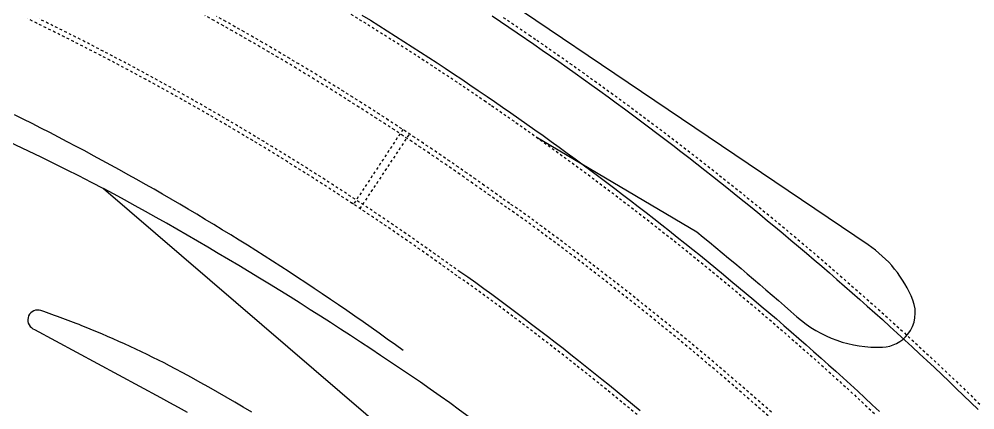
# Model space of a CAD drawing. Header units: millimetres. Extents: x 152904052 to 153933663, y 538271515 to 539240469.
# Drawn here: x 153549942 to 153550904, y 539113265 to 539113658 of the extents above; entities that cross this region are included whole.
import ezdxf

# ---------------------------------------------------------------- set-up
doc = ezdxf.new("R2010")
doc.units = ezdxf.units.MM
doc.linetypes.add('HIDDEN', pattern=[5.08, 2.54, -2.54])
doc.layers.add('BORD', color=7, linetype='Continuous')

msp = doc.modelspace()

# ---------------------------------------------------------------- linework, layer by layer
at = {"layer": 'BORD', "color": 133}
for points in [[(153550836.665628, 539113340.908969, 0.2691456196814696), (153550841.5649825, 539113375.19396, 0.1492187208957811), (153550796.5829048, 539113430.8031296), (153550207.4805478, 539113829.0072534)], [(153550462.508963, 539113539.4355392), (153550624.3057399, 539113443.780499, -0.00978353159382206), (153550724.9133003, 539113358.3787236, 0.1933676814350849), (153550810.9777898, 539113327.8010378, 0.2189995064237029), (153550836.665552, 539113340.908873)], [(153550833.1337085, 539112286.217118, 0.1906372076605263), (153550833.5741838, 539112747.9362718, 0.09809126341099422), (153550649.1600479, 539113034.7906184, 0.04810222781078521), (153550355.982224, 539113285.6417904, 0.02714915457549812), (153550027.2887197, 539113487.5306157)]]:
    msp.add_lwpolyline(points, format="xyb", dxfattribs=at)
at = {"layer": 'BORD', "color": 137}
for points in [[(153549611.7762567, 539113662.4414384, -0.03933127958768728), (153550027.2887197, 539113487.5306157), (153550424.3602337, 539113146.3540765)], [(153549964.3121021, 539113364.6316519, 0.9226819093158465), (153549956.2781749, 539113346.3867369), (153549957.7050647, 539113345.6161411)], [(153550007.986392, 539113348.2972162, 0.01174694402500434), (153549964.3121021, 539113364.6316519, 0.01128837106963301)], [(153550176.3478734, 539113262.3341088), (153550167.7959158, 539113267.440563), (153550159.217201, 539113272.5019362), (153550150.6119663, 539113277.518089), (153550141.98045, 539113282.4888813), (153550133.3228916, 539113287.4141765), (153550124.6395299, 539113292.2938371), (153550115.9306062, 539113297.1277282), (153550107.1963622, 539113301.9157166), (153550099.3381425, 539113306.169847, 0.02535582019537494), (153550007.986392, 539113348.2972162, 0.008303733854485514)]]:
    msp.add_lwpolyline(points, format="xyb", dxfattribs=at)
at = {"layer": 'BORD', "color": 133, "linetype": 'HIDDEN'}
for points in [[(153550382.9360021, 539113399.4544256), (153550375.005345, 539113405.1982815), (153550366.6419958, 539113411.2093596), (153550358.256883, 539113417.190042), (153550349.8501166, 539113423.1402478), (153550341.4218078, 539113429.0599008), (153550332.9720678, 539113434.948922), (153550324.5010082, 539113440.8072343), (153550316.0087394, 539113446.6347592), (153550307.4953746, 539113452.4314216), (153550298.9610253, 539113458.1971443), (153550290.4058036, 539113463.9318511), (153550281.8298231, 539113469.635467), (153550273.2331963, 539113475.3079163), (153550264.6160368, 539113480.9491253), (153550255.9784577, 539113486.5590186), (153550247.3205729, 539113492.1375222), (153550238.6424965, 539113497.6845636), (153550229.9443427, 539113503.2000688), (153550221.2262262, 539113508.6839657), (153550212.4882626, 539113514.1361818), (153550203.7305654, 539113519.5566454), (153550194.9532517, 539113524.9452853), (153550186.156436, 539113530.3020296), (153550177.3402351, 539113535.6268089), (153550168.504764, 539113540.9195518), (153550159.6501404, 539113546.1801894), (153550150.7764794, 539113551.4086528), (153550141.8838997, 539113556.604872), (153550132.9725174, 539113561.7687794), (153550124.0424494, 539113566.9003065), (153550115.093815, 539113571.9993865), (153550106.1267304, 539113577.0659505), (153550097.1413152, 539113582.0999334), (153550088.1376863, 539113587.101268), (153550079.1159636, 539113592.0698886), (153550070.0762649, 539113597.0057297), (153550061.0187103, 539113601.9087268), (153550051.943419, 539113606.7788148), (153550042.8505094, 539113611.6159297), (153550033.7401032, 539113616.420008), (153550024.6123183, 539113621.1909854), (153550015.4672769, 539113625.9288), (153550006.3050981, 539113630.6333892), (153549997.1259034, 539113635.3046913), (153549987.9298136, 539113639.9426439), (153549978.7169495, 539113644.5471864), (153549969.4874328, 539113649.118258), (153549960.2413849, 539113653.6557992), (153549950.9789276, 539113658.1597492)], [(153550385.8688748, 539113403.5039011), (153550377.9308685, 539113409.2530801), (153550369.5527822, 539113415.2747502), (153550361.1528933, 539113421.2659712), (153550352.7313138, 539113427.2266629), (153550344.2881532, 539113433.1567466), (153550335.823524, 539113439.0561451), (153550327.3375366, 539113444.9247799), (153550318.830304, 539113450.7625744), (153550310.3019378, 539113456.5694509), (153550301.7525495, 539113462.3453331), (153550293.1822531, 539113468.0901456), (153550284.5911603, 539113473.8038113), (153550275.9793859, 539113479.4862572), (153550267.3470414, 539113485.1374056), (153550258.6942419, 539113490.7571844), (153550250.0211008, 539113496.3455187), (153550241.3277326, 539113501.9023342), (153550232.614252, 539113507.4275584), (153550223.8807734, 539113512.921119), (153550215.1274115, 539113518.3829422), (153550206.3542834, 539113523.8129575), (153550197.5615027, 539113529.2110925), (153550188.7491864, 539113534.5772762), (153550179.9174497, 539113539.911438), (153550171.0664096, 539113545.2135077), (153550162.196183, 539113550.4834154), (153550153.3068861, 539113555.7210914), (153550144.398636, 539113560.9264671), (153550135.4715504, 539113566.099474), (153550126.5257471, 539113571.2400432), (153550117.561344, 539113576.3481078), (153550108.578459, 539113581.4236002), (153550099.5772092, 539113586.4664531), (153550090.5577161, 539113591.4766011), (153550081.5200952, 539113596.4539769), (153550072.464468, 539113601.3985158), (153550063.3909529, 539113606.3101526), (153550054.2996694, 539113611.1888223), (153550045.1907373, 539113616.0344605), (153550036.0642773, 539113620.8470039), (153550026.9204086, 539113625.6263883), (153550017.7592523, 539113630.3725523), (153550008.5809292, 539113635.0854313), (153549999.3855594, 539113639.7649643), (153549990.1732648, 539113644.4110897), (153549980.9441665, 539113649.0237465), (153549971.6983867, 539113653.6028731), (153549962.4360463, 539113658.1484092)], [(153550696.0147294, 539113258.7001276), (153550688.3496273, 539113265.4674277), (153550680.6635609, 539113272.2109089), (153550672.9566056, 539113278.9305062), (153550665.2288353, 539113285.6261551), (153550657.4803247, 539113292.2977921), (153550649.7111482, 539113298.9453511), (153550641.9213802, 539113305.5687692), (153550634.1110963, 539113312.1679821), (153550626.2803709, 539113318.7429268), (153550618.4292808, 539113325.2935398), (153550610.5579004, 539113331.8197579), (153550602.6663062, 539113338.3215184), (153550594.7545736, 539113344.7987585), (153550586.8227791, 539113351.2514155), (153550578.8709991, 539113357.6794279), (153550570.8993103, 539113364.0827341), (153550562.9077889, 539113370.4612718), (153550554.8965126, 539113376.8149791), (153550546.8655581, 539113383.1437957), (153550538.8150032, 539113389.4476604), (153550530.7449242, 539113395.7265124), (153550522.6554003, 539113401.9802914), (153550514.5465089, 539113408.2089373), (153550506.4183276, 539113414.4123896), (153550498.2709352, 539113420.5905886), (153550490.1044105, 539113426.7434759), (153550481.9188302, 539113432.8709903), (153550473.7142758, 539113438.9730742), (153550465.4908248, 539113445.0496688), (153550457.2485562, 539113451.1007155), (153550448.9875503, 539113457.1261556), (153550440.7078865, 539113463.1259317), (153550432.794841, 539113468.2955185), (153550424.7392456, 539113474.129863), (153550416.1253641, 539113480.3210089), (153550407.4890664, 539113486.4808478), (153550398.8304676, 539113492.609299), (153550390.1496803, 539113498.706281), (153550381.4468203, 539113504.7717134), (153550372.7220013, 539113510.805517), (153550363.9753388, 539113516.8076115), (153550355.2069473, 539113522.7779181), (153550346.4169432, 539113528.7163591), (153550337.6054417, 539113534.6228547), (153550328.7725593, 539113540.4973282), (153550319.9184119, 539113546.3397019), (153550311.0431162, 539113552.1498978), (153550302.1467901, 539113557.9278411), (153550293.2295502, 539113563.6734545), (153550284.2915135, 539113569.3866632), (153550275.3327981, 539113575.0673908), (153550266.3535219, 539113580.7155633), (153550257.3538038, 539113586.3311061), (153550248.3337613, 539113591.9139447), (153550239.2935145, 539113597.4640061), (153550230.2331816, 539113602.9812174), (153550221.1528825, 539113608.4655057), (153550212.0527365, 539113613.9167981), (153550202.9328634, 539113619.3350236), (153550193.7933838, 539113624.7201104), (153550184.6344175, 539113630.0719874), (153550175.4560857, 539113635.3905847), (153550166.2585091, 539113640.6758316), (153550157.0418093, 539113645.927659), (153550147.8061069, 539113651.145997), (153550138.5515246, 539113656.3307782), (153550129.2781827, 539113661.4819324)], [(153550699.3297461, 539113262.443218), (153550691.6530123, 539113269.2207876), (153550683.9552826, 539113275.9745016), (153550676.2366323, 539113282.7042959), (153550668.4971361, 539113289.4101053), (153550660.7368671, 539113296.0918654), (153550652.9559008, 539113302.7495117), (153550645.1543123, 539113309.3829808), (153550637.3321769, 539113315.992208), (153550629.4895693, 539113322.5771298), (153550621.626565, 539113329.1376829), (153550613.7432407, 539113335.6738043), (153550605.8396705, 539113342.1854303), (153550597.9159327, 539113348.6724994), (153550589.9721017, 539113355.1349483), (153550582.0082557, 539113361.572715), (153550574.0244703, 539113367.985738), (153550566.020822, 539113374.373954), (153550557.9973888, 539113380.7373035), (153550549.954248, 539113387.0757239), (153550541.8914762, 539113393.389154), (153550533.8091516, 539113399.6775336), (153550525.707352, 539113405.9408026), (153550517.5861558, 539113412.1788998), (153550509.4456405, 539113418.3917658), (153550501.2858849, 539113424.5793402), (153550493.106967, 539113430.7415636), (153550484.9089666, 539113436.8783767), (153550476.691962, 539113442.9897206), (153550468.4560319, 539113449.0755359), (153550460.2012566, 539113455.1357648), (153550451.9277149, 539113461.1703484), (153550443.543808, 539113467.2456622), (153550435.630241, 539113472.4155906), (153550427.664769, 539113478.1846616), (153550419.0361502, 539113484.3863995), (153550410.3850771, 539113490.5567777), (153550401.7116646, 539113496.695714), (153550393.0160259, 539113502.803127), (153550384.2982761, 539113508.8789364), (153550375.5585305, 539113514.9230628), (153550366.7969031, 539113520.9354264), (153550358.0135104, 539113526.9159477), (153550349.2084677, 539113532.8645482), (153550340.3818913, 539113538.7811489), (153550331.5338965, 539113544.6656727), (153550322.664601, 539113550.5180416), (153550313.7741212, 539113556.3381784), (153550304.8625748, 539113562.1260078), (153550295.9300781, 539113567.8814504), (153550286.9767498, 539113573.604434), (153550278.0027068, 539113579.2948799), (153550269.008069, 539113584.9527161), (153550259.9929531, 539113590.5778661), (153550250.9574787, 539113596.1702564), (153550241.9017652, 539113601.7298136), (153550232.8259315, 539113607.256464), (153550223.7300965, 539113612.7501347), (153550214.6143816, 539113618.2107534), (153550205.4789059, 539113623.6382492), (153550196.3237896, 539113629.0325489), (153550187.149154, 539113634.3935827), (153550177.955119, 539113639.7212788), (153550168.7418066, 539113645.0155685), (153550159.5093378, 539113650.2763807), (153550150.2578353, 539113655.5036472), (153550140.9874188, 539113660.6972984)], [(153550276.1550109, 539113662.8318839), (153550284.6260496, 539113657.6434164), (153550293.0798481, 539113652.4269047), (153550301.5163127, 539113647.1824057), (153550309.9353502, 539113641.9099776), (153550318.3368693, 539113636.6096776), (153550326.720776, 539113631.2815634), (153550335.0869806, 539113625.9256947), (153550343.4353895, 539113620.5421298), (153550351.7659109, 539113615.1309278), (153550360.0784547, 539113609.6921487), (153550368.3729283, 539113604.2258513), (153550376.6492411, 539113598.7320957), (153550384.9073018, 539113593.210943), (153550393.1470205, 539113587.6624534), (153550401.3683065, 539113582.086688), (153550409.5832655, 539113576.4753766), (153550410.4514109, 539113575.8800399), (153550417.7599925, 539113570.852026), (153550425.935506, 539113565.1938813), (153550434.0929533, 539113559.5125263), (153550442.2335801, 539113553.807097), (153550450.3573171, 539113548.0776432), (153550458.4640922, 539113542.3242157), (153550466.5538351, 539113536.546864), (153550474.6264751, 539113530.7456386), (153550482.6819423, 539113524.9205906), (153550490.7201656, 539113519.0717704), (153550498.7410753, 539113513.1992285), (153550506.7446009, 539113507.3030176), (153550514.7306743, 539113501.3831885), (153550522.6992229, 539113495.4397922), (153550530.6501797, 539113489.4728817), (153550538.5834739, 539113483.482508), (153550546.4990367, 539113477.468724), (153550554.3967987, 539113471.4315816), (153550562.276692, 539113465.371135), (153550570.1386468, 539113459.287435), (153550577.9825944, 539113453.180536), (153550585.8084674, 539113447.0504916), (153550593.6161966, 539113440.8973539), (153550601.4057142, 539113434.7211779), (153550609.1769519, 539113428.5220168), (153550616.9298423, 539113422.2999251), (153550624.6643172, 539113416.0549566), (153550632.3803094, 539113409.787166), (153550640.0777516, 539113403.4966084), (153550647.756577, 539113397.1833389), (153550655.4167179, 539113390.8474112), (153550663.0581081, 539113384.4888823), (153550670.6806803, 539113378.1078062), (153550678.2843687, 539113371.7042403), (153550685.8691054, 539113365.2782385), (153550693.4348261, 539113358.8298587), (153550700.9814641, 539113352.3591561), (153550708.5089526, 539113345.866187), (153550716.0172269, 539113339.3510084), (153550723.5062217, 539113332.8136781), (153550730.975871, 539113326.2542515), (153550738.4261096, 539113319.6727867), (153550745.8568729, 539113313.0693417), (153550753.2680957, 539113306.4439733), (153550760.6597135, 539113299.7967386), (153550768.0316619, 539113293.1276975), (153550775.383876, 539113286.436907), (153550782.7162927, 539113279.7244258), (153550790.0288471, 539113272.9903128), (153550797.3214752, 539113266.2346256), (153550804.5941142, 539113259.4574244)], [(153550429.4814508, 539113659.6425834), (153550437.9410791, 539113653.9460106), (153550446.3817824, 539113648.2214336), (153550454.7668775, 539113642.4939098), (153550455.7449926, 539113641.8231597), (153550463.194964, 539113636.6978748), (153550471.5595364, 539113630.9088857), (153550479.91092, 539113625.0924611), (153550488.2450834, 539113619.2513895), (153550496.5619548, 539113613.3857229), (153550504.8614623, 539113607.4955128), (153550513.1435323, 539113601.5808091), (153550521.4080925, 539113595.641665), (153550529.6550716, 539113589.678131), (153550537.8843974, 539113583.6902599), (153550546.0959975, 539113577.6781037), (153550554.2898008, 539113571.6417148), (153550562.4657355, 539113565.5811468), (153550570.62373, 539113559.4964516), (153550578.7637139, 539113553.387682), (153550586.8856165, 539113547.2548923), (153550594.9893651, 539113541.0981355), (153550603.0748904, 539113534.9174657), (153550611.1421207, 539113528.7129359), (153550619.1909869, 539113522.484602), (153550627.2214181, 539113516.2325156), (153550635.2333447, 539113509.9567347), (153550643.2266963, 539113503.6573116), (153550651.2014031, 539113497.3343017), (153550659.1573955, 539113490.9877608), (153550667.0946046, 539113484.617744), (153550675.01296, 539113478.2243068), (153550682.9123939, 539113471.8075048), (153550690.7928364, 539113465.3673947), (153550698.654219, 539113458.904032), (153550706.4964736, 539113452.4174733), (153550714.3195316, 539113445.9077754), (153550722.1233242, 539113439.3749948), (153550729.9077836, 539113432.8191886), (153550737.672842, 539113426.2404146), (153550745.418431, 539113419.6387297), (153550753.1444834, 539113413.0141909), (153550760.8509321, 539113406.366857), (153550768.5377097, 539113399.6967859), (153550776.204749, 539113393.0040357), (153550783.8519829, 539113386.2886643), (153550791.4793448, 539113379.5507307), (153550799.0867685, 539113372.7902936), (153550806.6741874, 539113366.0074129), (153550814.2415348, 539113359.2021465), (153550821.7887452, 539113352.3745542), (153550829.315752, 539113345.5246959), (153550836.8224908, 539113338.6526308), (153550844.3088947, 539113331.7584195), (153550851.7748993, 539113324.8421212), (153550859.2204388, 539113317.9037979), (153550866.6454494, 539113310.9435093), (153550874.0498649, 539113303.9613155), (153550881.4336215, 539113296.9572784), (153550888.7966546, 539113289.9314585), (153550896.1388996, 539113282.8839171), (153550903.4602929, 539113275.8147166), (153550910.7607702, 539113268.7239175)], [(153550328.3949866, 539113546.7450316), (153550278.8000557, 539113471.6428161), (153550276.1488479, 539113473.3935826)], [(153550285.4414285, 539113467.2527041), (153550335.2691696, 539113542.2006612)], [(153550564.0754505, 539113259.9431111), (153550556.407126, 539113266.3009746), (153550548.7191083, 539113272.6350108), (153550541.0114725, 539113278.9451602), (153550533.2842922, 539113285.2313602), (153550525.5376414, 539113291.4935508), (153550513.8885542, 539113300.8507484), (153550502.1816176, 539113310.1354682), (153550494.3578352, 539113316.301022), (153550486.5149575, 539113322.4422677), (153550478.6530604, 539113328.5591462), (153550470.7722194, 539113334.6515985), (153550462.8725101, 539113340.7195656), (153550454.9540096, 539113346.7629895), (153550447.0167926, 539113352.7818114), (153550439.0609368, 539113358.775974), (153550431.0865184, 539113364.7454197), (153550423.0936139, 539113370.69009), (153550415.0823005, 539113376.6099287), (153550407.0526552, 539113382.5048776), (153550399.0047557, 539113388.3748817), (153550390.9386797, 539113394.219883), (153550382.9360021, 539113399.4544256)]]:
    msp.add_lwpolyline(points, dxfattribs=at)
at = {"layer": 'BORD', "color": 137}
for points in [[(153550287.2446588, 539113661.9028714), (153550295.7125586, 539113656.6776583), (153550304.1630957, 539113651.4244108), (153550312.5961768, 539113646.1431875), (153550321.01171, 539113640.8340464), (153550329.4096016, 539113635.4970446), (153550337.7897613, 539113630.1322421), (153550346.1520956, 539113624.7396967), (153550354.4965131, 539113619.3194692), (153550362.8229226, 539113613.8716176), (153550371.1312321, 539113608.3962023), (153550379.4213502, 539113602.8932827), (153550387.6931861, 539113597.3629203), (153550395.9466497, 539113591.8051755), (153550404.1816483, 539113586.2201095), (153550412.4072418, 539113580.6015353), (153550413.2822592, 539113580.0014848), (153550420.5996783, 539113574.9673915), (153550428.7870085, 539113569.301069), (153550436.9565765, 539113563.6112717), (153550445.1092992, 539113557.897365), (153550453.2451065, 539113552.1593978), (153550461.3639273, 539113546.3974214), (153550469.4656916, 539113540.6114857), (153550477.5503263, 539113534.8016403), (153550485.6177629, 539113528.9679365), (153550493.6679298, 539113523.1104255), (153550501.700758, 539113517.2291589), (153550509.7161761, 539113511.3241863), (153550517.7141151, 539113505.395561), (153550525.6945044, 539113499.4433334), (153550533.6572756, 539113493.4675564), (153550541.6023575, 539113487.4682817), (153550549.5296826, 539113481.4455624), (153550557.4391797, 539113475.3994493), (153550565.3307815, 539113469.329997), (153550573.2044179, 539113463.2372578), (153550581.0600212, 539113457.121285), (153550588.8975226, 539113450.9821315), (153550596.7168527, 539113444.8198509), (153550604.5179442, 539113438.634498), (153550612.3007295, 539113432.4261253), (153550620.0651398, 539113426.1947887), (153550627.8111073, 539113419.940541), (153550635.538565, 539113413.6634374), (153550643.2474447, 539113407.3635328), (153550650.9376799, 539113401.0408821), (153550658.6092029, 539113394.6955404), (153550666.2619469, 539113388.327563), (153550673.8958454, 539113381.937006), (153550681.5108315, 539113375.5239241), (153550689.1068391, 539113369.0883749), (153550696.6838014, 539113362.6304133), (153550704.2416525, 539113356.1500952), (153550711.7803262, 539113349.647479), (153550719.2997572, 539113343.1226196), (153550726.7998799, 539113336.5755751), (153550734.2806279, 539113330.0064023), (153550741.7419363, 539113323.4151583), (153550749.1837408, 539113316.8019009), (153550756.6059763, 539113310.1666875), (153550764.0085773, 539113303.5095768), (153550771.3914796, 539113296.830626), (153550778.7546186, 539113290.129894), (153550786.0979299, 539113283.4074384), (153550793.4213498, 539113276.6633193), (153550800.7248137, 539113269.897594), (153550808.0082597, 539113263.110323)], [(153550418.2308816, 539113661.1499026), (153550426.6955665, 539113655.4906058), (153550435.1414502, 539113649.8032885), (153550443.5684401, 539113644.0880121), (153550451.942902, 539113638.367751), (153550452.9141437, 539113637.7017144), (153550460.3552781, 539113632.5825092), (153550468.7080349, 539113626.8016982), (153550477.0472967, 539113620.9937148), (153550485.3693645, 539113615.1611216), (153550493.6741657, 539113609.3039687), (153550501.9616269, 539113603.4223068), (153550510.2316758, 539113597.5161877), (153550518.4842414, 539113591.5856631), (153550526.7192509, 539113585.6307847), (153550534.9366326, 539113579.6516037), (153550543.1363147, 539113573.6481736), (153550551.3182259, 539113567.6205461), (153550559.482294, 539113561.5687737), (153550567.6284485, 539113555.4929101), (153550575.7566182, 539113549.3930068), (153550583.8667319, 539113543.2691183), (153550591.9587187, 539113537.1212969), (153550600.0325093, 539113530.9495974), (153550608.0880316, 539113524.7540733), (153550616.1252163, 539113518.5347788), (153550624.1439919, 539113512.2917676), (153550632.14429, 539113506.0250943), (153550640.1260399, 539113499.734814), (153550648.0891725, 539113493.4209814), (153550656.0336174, 539113487.0836518), (153550663.9593064, 539113480.72288), (153550671.8661699, 539113474.3387222), (153550679.7541386, 539113467.9312339), (153550687.6231434, 539113461.5004702), (153550695.473117, 539113455.0464885), (153550703.3039895, 539113448.5693448), (153550711.1156924, 539113442.0690942), (153550718.9081588, 539113435.5457956), (153550726.6813198, 539113428.9995046), (153550734.4351081, 539113422.4302785), (153550742.1694555, 539113415.838175), (153550749.884295, 539113409.2232516), (153550757.5795584, 539113402.5855653), (153550765.2551793, 539113395.925175), (153550772.9110914, 539113389.2421385), (153550780.5472263, 539113382.5365136), (153550788.163518, 539113375.8083596), (153550795.7599002, 539113369.0577345), (153550803.3363063, 539113362.2846975), (153550810.8926707, 539113355.489308), (153550818.4289268, 539113348.6716251), (153550825.9450099, 539113341.8317091), (153550833.4408532, 539113334.9696176), (153550840.9163917, 539113328.0854127), (153550848.3715603, 539113321.1791532), (153550855.806294, 539113314.2509), (153550863.2205277, 539113307.300713), (153550870.6141964, 539113300.3286529), (153550877.9872365, 539113293.3347814), (153550885.3395832, 539113286.3191586), (153550892.6711718, 539113279.281846), (153550899.9819387, 539113272.2229052), (153550907.2718207, 539113265.1423979)], [(153550328.6778533, 539113324.5391175), (153550320.8831597, 539113330.1845014), (153550312.7924476, 539113335.9996231), (153550304.6806827, 539113341.7853401), (153550296.5479703, 539113347.5415752), (153550288.3944173, 539113353.2682523), (153550280.2201316, 539113358.9652963), (153550272.0252213, 539113364.6326324), (153550263.8097937, 539113370.2701852), (153550255.573957, 539113375.8778813), (153550247.3178208, 539113381.4556462), (153550239.0414922, 539113387.003406), (153550230.7450808, 539113392.5210886), (153550222.4286974, 539113398.0086212), (153550214.0924496, 539113403.4659312), (153550205.7364481, 539113408.8929465), (153550197.3608032, 539113414.2895961), (153550188.9656252, 539113419.6558087), (153550180.551024, 539113424.9915133), (153550172.1171111, 539113430.2966392), (153550163.663997, 539113435.5711179), (153550155.1917941, 539113440.8148785), (153550146.7006134, 539113446.0278537), (153550138.1905665, 539113451.2099725), (153550129.6617665, 539113456.3611684), (153550121.1143239, 539113461.4813726), (153550112.5483537, 539113466.5705183), (153550103.9639668, 539113471.6285372), (153550095.3612777, 539113476.6553645), (153550086.7403985, 539113481.6509323), (153550078.1014437, 539113486.6151764), (153550069.4445269, 539113491.5480301), (153550060.7697622, 539113496.4494286), (153550052.0772631, 539113501.3193076), (153550043.3671455, 539113506.1576028), (153550034.6395233, 539113510.9642509), (153550025.8945117, 539113515.7391882), (153550017.1322259, 539113520.4823514), (153550008.3527806, 539113525.1936785), (153549999.556293, 539113529.8731074), (153549990.7428779, 539113534.5205767), (153549981.9126515, 539113539.1360245), (153549973.0657305, 539113543.7193904), (153549964.2022314, 539113548.2706143), (153549955.3222706, 539113552.7896354), (153549946.4259653, 539113557.2763944), (153549937.5134332, 539113561.7308332)], [(153550567.2727346, 539113263.787254), (153550559.5924657, 539113270.1550205), (153550551.8924733, 539113276.4989235), (153550544.1728313, 539113282.8189008), (153550536.433615, 539113289.114893), (153550528.6748979, 539113295.3868377), (153550517.0076656, 539113304.7586101), (153550505.2824939, 539113314.0577922), (153550497.4465245, 539113320.2329497), (153550489.5914305, 539113326.3837614), (153550481.7172876, 539113332.5101677), (153550473.824171, 539113338.6121091), (153550465.9121576, 539113344.6895281), (153550457.9813227, 539113350.7423658), (153550450.0317422, 539113356.7705629), (153550442.0634937, 539113362.7740622), (153550434.0766543, 539113368.7528055), (153550426.0712998, 539113374.7067358), (153550418.0475079, 539113380.6357956), (153550410.0053559, 539113386.5399275), (153550401.9449203, 539113392.4190748), (153550393.7757362, 539113398.3387918), (153550385.6729891, 539113403.6387889)], [(153549957.7050647, 539113345.6161411), (153550084.5919484, 539113277.0905554), (153550093.5540658, 539113272.2222948), (153550102.5093365, 539113267.2931261), (153550111.4370849, 539113262.3142822)]]:
    msp.add_lwpolyline(points, dxfattribs=at)

doc.saveas('drawing.dxf')
